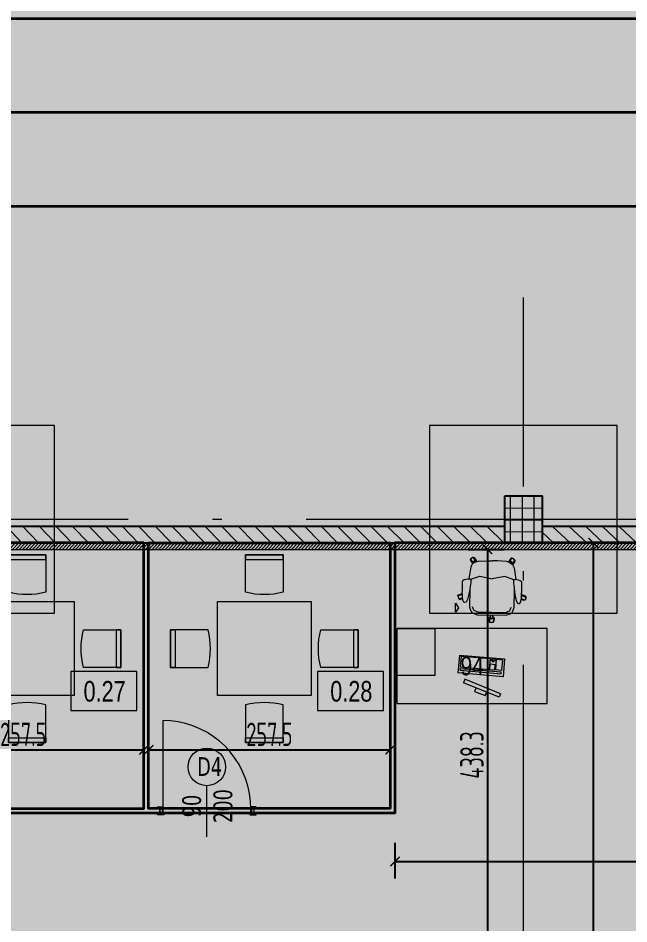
# Model space of a CAD drawing. Extents: x 6529560 to 6558080, y 5579316 to 5588131.
# Drawn here: x 6543841.91 to 6543848.42, y 5579611.47 to 5579621.12 of the extents above; entities that cross this region are included whole.
import ezdxf
from ezdxf.enums import TextEntityAlignment as Align

# ---------------------------------------------------------------- set-up
doc = ezdxf.new("R2010")
doc.units = 0
doc.header["$MEASUREMENT"] = 0
doc.header["$PDSIZE"] = -5
doc.linetypes.add('ACAD_ISO10W100', pattern=[18, 12, -3, 0, -3])
doc.linetypes.add('GR_SOLID', pattern=[0])
doc.layers.get('0').update_dxf_attribs({"color": 2, "linetype": 'CONTINUOUS', "lineweight": 5})
doc.layers.get('Defpoints').update_dxf_attribs({"linetype": 'CONTINUOUS'})
for name, color, linetype, lineweight in [('arch_drzwi i okna', 4, 'CONTINUOUS', 15), ('arch_drzwi i okna_znaczniki', 130, 'CONTINUOUS', 9), ('arch_fundamenty na rzucie', 3, 'CONTINUOUS', 15), ('arch_meble', 5, 'GR_SOLID', 13), ('arch_opisy', 20, 'CONTINUOUS', 13), ('arch_osie', 181, 'CONTINUOUS', 5), ('arch_powierzchnia', 6, 'CONTINUOUS', 35), ('arch_sciany dzialowe cienkie na hali', 52, 'CONTINUOUS', 15), ('arch_sciany dzilowe cienkie na hali', 42, 'CONTINUOUS', 15), ('arch_sciany murowane wewnetrzne', 20, 'CONTINUOUS', 25), ('arch_sciany wewnetrzne murowane wypelnienie', 20, 'CONTINUOUS', 15), ('arch_slupy wypelnienie', 9, 'CONTINUOUS', 13), ('arch_słupy', 8, 'CONTINUOUS', 25), ('arch_wymiary', 2, 'CONTINUOUS', 13), ('AUSSENMASSE_N3', 7, 'GR_SOLID', 18), ('Szatnia ver poz', 2, 'CONTINUOUS', 5)]:
    doc.layers.add(name, color=color, linetype=linetype, lineweight=lineweight)
doc.styles.add('ISO8', font='iso8.shx', dxfattribs={"width": 0.7})
doc.styles.add('ROMANS', font='romans.shx', dxfattribs={"width": 0.8})
doc.styles.get("Standard").update_dxf_attribs({"font": 'arial.ttf', "width": 0.75})
doc.styles.add('TABELKA', font='tahoma.ttf', dxfattribs={"width": 0.8})
doc.dimstyles.new('biura', dxfattribs={"dimtxt": 0.25, "dimasz": 0.1, "dimexe": 0.18, "dimexo": 0.0625, "dimgap": 0.04, "dimtad": 1, "dimdec": 1, "dimlfac": 100, "dimzin": 0, "dimdsep": 46, "dimtxsty": 'ISO8', "dimblk": 'ARCHTICK', "dimcen": 0.09, "dimadec": 0, "dimazin": 0, "dimtfac": 1, "dimtdec": 1, "dimtix": 1, "dimtofl": 0, "dimtmove": 0, "dimatfit": 3, "dimldrblk": 'ARCHTICK', "dimfxl": 0.2, "dimfxlon": 1, "dimtolj": 1, "dimtzin": 0, "dimarcsym": 0})
doc.dimstyles.new('D-GB-50', dxfattribs={"dimscale": 50, "dimtxt": 2.5, "dimasz": 2.5, "dimexe": 1, "dimexo": 2, "dimtad": 1, "dimdec": 0, "dimtxsty": 'ROMANS', "dimblk": 'OBLIQUE', "dimcen": 2.5, "dimdle": 1, "dimclrd": 256, "dimclre": 256, "dimclrt": 2, "dimadec": 0, "dimazin": 0, "dimtfac": 1, "dimtdec": 0, "dimtix": 1, "dimtmove": 2, "dimatfit": 3, "dimfxl": 1, "dimarcsym": 0})

# ---------------------------------------------------------------- blocks, each defined once
blk = doc.blocks.new('_ArchTick')
at = {"color": 0, "linetype": 'ByBlock', "const_width": 0.15}
blk.add_lwpolyline([(-0.5, -0.5), (0.5, 0.5)], dxfattribs=at)
blk = doc.blocks.new('*D307')
at = {"layer": 'arch_wymiary', "color": 0, "lineweight": -2, "transparency": 16777216}
for p, q in [((6543840.678899483, 5579613.52208185), (6543840.678899483, 5579613.142081852)), ((6543843.253903936, 5579613.52208185), (6543843.253903936, 5579613.142081852)), ((6543840.678899483, 5579613.322081851), (6543843.253903936, 5579613.322081851))]:
    blk.add_line(p, q, dxfattribs=at)
at = {"layer": 'Defpoints', "color": 0, "transparency": 16777216}
for p in [(6543840.678899483, 5579614.148111168), (6543843.253903936, 5579614.148103535), (6543843.253903936, 5579613.322081851)]:
    blk.add_point(p, dxfattribs=at)
at = {"layer": 'arch_wymiary', "color": 0, "lineweight": -2, "transparency": 16777216, "xscale": 0.1, "yscale": 0.1, "zscale": 0.1, "rotation": 180}
blk.add_blockref('_ArchTick', (6543840.678899483, 5579613.322081851), dxfattribs=at)
at = {"layer": 'arch_wymiary', "color": 0, "lineweight": -2, "transparency": 16777216, "xscale": 0.1, "yscale": 0.1, "zscale": 0.1}
blk.add_blockref('_ArchTick', (6543843.253903936, 5579613.322081851), dxfattribs=at)
at = {"layer": 'arch_wymiary', "color": 0, "transparency": 16777216, "insert": (6543841.96640171, 5579613.487081851), "char_height": 0.25, "attachment_point": 5, "style": 'ISO8'}
blk.add_mtext('\\A1;257.5', dxfattribs=at)
blk = doc.blocks.new('*D308')
at = {"layer": 'arch_wymiary', "color": 0, "lineweight": -2, "transparency": 16777216}
for p, q in [((6543843.303908028, 5579613.522079402), (6543843.303908028, 5579613.142079401)), ((6543845.878916572, 5579613.522079402), (6543845.878916572, 5579613.142079401)), ((6543843.303908028, 5579613.322079401), (6543845.878916572, 5579613.322079401))]:
    blk.add_line(p, q, dxfattribs=at)
at = {"layer": 'Defpoints', "color": 0, "transparency": 16777216}
for p in [(6543843.303908028, 5579614.993797291), (6543845.878916572, 5579614.993797303), (6543845.878916572, 5579613.322079401)]:
    blk.add_point(p, dxfattribs=at)
at = {"layer": 'arch_wymiary', "color": 0, "lineweight": -2, "transparency": 16777216, "xscale": 0.1, "yscale": 0.1, "zscale": 0.1, "rotation": 180}
blk.add_blockref('_ArchTick', (6543843.303908028, 5579613.322079401), dxfattribs=at)
at = {"layer": 'arch_wymiary', "color": 0, "lineweight": -2, "transparency": 16777216, "xscale": 0.1, "yscale": 0.1, "zscale": 0.1}
blk.add_blockref('_ArchTick', (6543845.878916572, 5579613.322079401), dxfattribs=at)
at = {"layer": 'arch_wymiary', "color": 0, "transparency": 16777216, "insert": (6543844.591412301, 5579613.487079401), "char_height": 0.25, "attachment_point": 5, "style": 'ISO8'}
blk.add_mtext('\\A1;257.5', dxfattribs=at)
blk = doc.blocks.new('*D311')
at = {"layer": 'arch_wymiary', "color": 0, "lineweight": -2, "transparency": 16777216}
for p, q in [((6543848.243421914, 5579615.527608423), (6543847.863421914, 5579615.527608423)), ((6543848.043421913, 5579615.527608423), (6543848.043421913, 5579604.297651766)), ((6543848.243421914, 5579604.297651766), (6543847.863421914, 5579604.297651766))]:
    blk.add_line(p, q, dxfattribs=at)
at = {"layer": 'Defpoints', "color": 0, "transparency": 16777216}
for p in [(6543852.645461437, 5579615.527608423), (6543848.043421913, 5579604.297651766), (6543852.645461437, 5579604.297651766)]:
    blk.add_point(p, dxfattribs=at)
at = {"layer": 'arch_wymiary', "color": 0, "lineweight": -2, "transparency": 16777216, "xscale": 0.1, "yscale": 0.1, "zscale": 0.1}
for p, rotation in [((6543848.043421913, 5579615.527608423), 90), ((6543848.043421913, 5579604.297651766), 270)]:
    blk.add_blockref('_ArchTick', p, dxfattribs=dict(at, rotation=rotation))
at = {"layer": 'arch_wymiary', "color": 0, "transparency": 16777216, "insert": (6543847.878421914, 5579609.912630094), "char_height": 0.25, "attachment_point": 5, "rotation": 90, "style": 'ISO8'}
blk.add_mtext('\\A1;1123.0', dxfattribs=at)
blk = doc.blocks.new('_OBLIQUE')
at = {"color": 0, "linetype": 'ByBlock', "lineweight": -2}
blk.add_line((-0.5, -0.5), (0.5, 0.5), dxfattribs=at)
blk = doc.blocks.new('Z$W@#5436')
at = {"layer": 'arch_meble'}
blk.add_lwpolyline([(0.4000000003725291, 0), (0, 0), (0, 0.4000000003725291, -0.1215863779987355), (0.4000000003725291, 0.4000000003725291)], format="xyb", close=True, dxfattribs=at)
blk.add_lwpolyline([(0, 0.0499999998137355), (0, 0), (0.4000000003725291, 0), (0.4000000003725291, 0.0499999998137355)], close=True, dxfattribs=at)
blk = doc.blocks.new('A$C4C900E1A')
at = {"elevation": -7.265390369227567}
blk.add_lwpolyline([(0.499900951050222, 1.499899844639003), (1.499900951050221, 1.499899844639003), (1.499900951050221, 0.4998998446390033), (0.499900951050222, 0.4998998446390033)], close=True, dxfattribs=at)
at = {"layer": 'arch_meble'}
for p, rotation in [((1.199900951236486, 1.999799967743456, -7.265390369227567), 180), ((1.999801074154675, 0.7998998444527388, -7.265390369227567), 89.99999999999999)]:
    blk.add_blockref('Z$W@#5436', p, dxfattribs=dict(at, rotation=rotation))
at = {"layer": 'arch_meble', "xscale": -1, "rotation": 270}
blk.add_blockref('Z$W@#5436', (8.279457688e-07, 0.7998998444527388, -7.265390369227567), dxfattribs=at)
at = {"layer": 'arch_meble', "xscale": -1}
blk.add_blockref('Z$W@#5436', (1.199900951236486, -2.784654498e-07, -7.265390369227567), dxfattribs=at)
blk = doc.blocks.new('biurko dostawka')
at = {"layer": 'arch_meble', "color": 0}
for p, q in [((6555863.256439447, 5577522.728014947, 7.302242487318267), (6555703.256470323, 5577522.728014947, 7.302242487318267)), ((6555703.256470323, 5577522.728014947, 7.302242487318267), (6555703.256470442, 5577442.728014946, 7.302242487318267)), ((6555753.107601405, 5577512.351674795, 7.302242487318267), (6555754.618423462, 5577516.055377961, 7.302242487318267)), ((6555754.618423462, 5577516.055377961, 7.302242487318267), (6555792.600824475, 5577500.561519265, 7.302242487318267)), ((6555863.256439447, 5577522.728014947, 7.302242487318267), (6555863.256439447, 5577442.728028178, 7.302242487318267)), ((6555753.107601405, 5577512.351674795, 7.302242487318267), (6555791.090002299, 5577496.8578161, 7.302242487318267)), ((6555768.050377608, 5577510.576187729, 7.302242487318267), (6555769.561199666, 5577514.279890776, 7.302242487318267)), ((6555780.679692626, 5577509.744412422, 7.302242487318267), (6555769.561199666, 5577514.279890776, 7.302242487318267)), ((6555779.168870449, 5577506.040709257, 7.302242487318267), (6555780.679692626, 5577509.744412422, 7.302242487318267)), ((6555791.090002299, 5577496.8578161, 7.302242487318267), (6555792.600824475, 5577500.561519265, 7.302242487318267)), ((6555748.804199457, 5577475.201965809, 7.302242487318267), (6555750.415761829, 5577494.183677197, 7.302242487318267)), ((6555750.415761829, 5577494.183677197, 7.302242487318267), (6555798.502763987, 5577490.101052642, 7.302242487318267)), ((6555751.140694499, 5577476.007193089, 7.302242487318267), (6555752.111227154, 5577487.438567638, 7.302242487318267)), ((6555752.111227154, 5577487.438567638, 7.302242487318267), (6555758.587926507, 5577486.88869071, 7.302242487318267)), ((6555752.412526011, 5577490.987400413, 7.302242487318267), (6555752.2543391, 5577489.124203323, 7.302242487318267)), ((6555796.096611977, 5577485.401959657, 7.302242487318267), (6555752.2543391, 5577489.124203323, 7.302242487318267)), ((6555796.254798889, 5577487.265156746, 7.302242487318267), (6555752.412526011, 5577490.987400413, 7.302242487318267)), ((6555757.617393851, 5577475.457316279, 7.302242487318267), (6555758.587926507, 5577486.88869071, 7.302242487318267)), ((6555759.086134314, 5577486.846392631, 7.302242487318267), (6555758.62318027, 5577481.393509865, 7.302242487318267)), ((6555764.566418409, 5577486.381112098, 7.302242487318267), (6555759.086134314, 5577486.846392631, 7.302242487318267)), ((6555796.254798889, 5577487.265156746, 7.302242487318267), (6555796.096611977, 5577485.401959657, 7.302242487318267)), ((6555796.891201615, 5577471.119341254, 7.302242487318267), (6555798.502763987, 5577490.101052642, 7.302242487318267)), ((6555758.62318027, 5577481.393509865, 7.302242487318267), (6555764.103464365, 5577480.928229332, 7.302242487318267)), ((6555760.362221479, 5577478.235071182, 7.302242487318267), (6555760.235326886, 5577476.740448117, 7.302242487318267)), ((6555761.856844425, 5577478.108176351, 7.302242487318267), (6555760.362221479, 5577478.235071182, 7.302242487318267)), ((6555761.729949832, 5577476.613553405, 7.302242487318267), (6555761.856844425, 5577478.108176351, 7.302242487318267)), ((6555764.094093323, 5577474.907439231, 7.302242487318267), (6555765.064625979, 5577486.338813781, 7.302242487318267)), ((6555764.566418409, 5577486.381112098, 7.302242487318267), (6555764.103464365, 5577480.928229332, 7.302242487318267)), ((6555795.953500152, 5577483.716323853, 7.302242487318267), (6555765.064625979, 5577486.338813781, 7.302242487318267)), ((6555794.982967377, 5577472.284949421, 7.302242487318267), (6555795.953500152, 5577483.716323853, 7.302242487318267)), ((6555796.891201615, 5577471.119341254, 7.302242487318267), (6555748.804199457, 5577475.201965809, 7.302242487318267)), ((6555757.617393851, 5577475.457316279, 7.302242487318267), (6555751.140694499, 5577476.007193089, 7.302242487318267)), ((6555758.115601539, 5577475.415018081, 7.302242487318267), (6555758.242496253, 5577476.909641027, 7.302242487318267)), ((6555763.595885754, 5577474.949737548, 7.302242487318267), (6555758.115601539, 5577475.415018081, 7.302242487318267)), ((6555760.235326886, 5577476.740448117, 7.302242487318267), (6555758.242496253, 5577476.909641027, 7.302242487318267)), ((6555763.722780347, 5577476.444360495, 7.302242487318267), (6555761.729949832, 5577476.613553405, 7.302242487318267)), ((6555763.595885754, 5577474.949737548, 7.302242487318267), (6555763.722780347, 5577476.444360495, 7.302242487318267)), ((6555794.982967377, 5577472.284949421, 7.302242487318267), (6555764.094093323, 5577474.907439231, 7.302242487318267)), ((6555703.256470442, 5577442.728014946, 7.302242487318267), (6555863.256439447, 5577442.728028178, 7.302242487318267)), ((6555760.018493534, 5577431.441066742, 7.302242487318267), (6555760.097313404, 5577435.440290094, 7.302242487318267)), ((6555760.733967185, 5577430.696823835, 7.302242487318267), (6555760.018493534, 5577431.441066742, 7.302242487318267)), ((6555760.097313404, 5577435.440290094, 7.302242487318267), (6555760.841556311, 5577436.155763627, 7.302242487318267)), ((6555760.731602669, 5577430.576847076, 7.302242487318267), (6555760.843980074, 5577436.278739691, 7.302242487318267)), ((6555760.731602669, 5577430.576847076, 7.302242487318267), (6555761.515450358, 5577430.561398386, 7.302242487318267)), ((6555760.843980074, 5577436.278739691, 7.302242487318267), (6555762.788203359, 5577436.240421295, 7.302242487318267)), ((6555761.472926974, 5577428.403817296, 7.302242487318267), (6555761.538800716, 5577431.746168256, 7.302242487318267)), ((6555761.538800716, 5577431.746168256, 7.302242487318267), (6555761.768364668, 5577432.330758214, 7.302242487318267)), ((6555761.768364668, 5577432.330758214, 7.302242487318267), (6555762.524120211, 5577432.513901471, 7.302242487318267)), ((6555762.524120211, 5577432.513901471, 7.302242487318267), (6555762.714684009, 5577432.510145784, 7.302242487318267)), ((6555762.905247807, 5577432.506389856, 7.302242487318267), (6555762.714684009, 5577432.510145784, 7.302242487318267)), ((6555764.732426524, 5577436.202103018, 7.302242487318267), (6555762.788203359, 5577436.240421295, 7.302242487318267)), ((6555763.653200268, 5577432.293610216, 7.302242487318267), (6555762.905247807, 5577432.506389856, 7.302242487318267)), ((6555763.859551668, 5577431.700428962, 7.302242487318267), (6555763.653200268, 5577432.293610216, 7.302242487318267)), ((6555763.793677925, 5577428.358078003, 7.302242487318267), (6555763.859551668, 5577431.700428962, 7.302242487318267)), ((6555764.620049119, 5577430.500210286, 7.302242487318267), (6555763.83620131, 5577430.515658975, 7.302242487318267)), ((6555764.620049119, 5577430.500210286, 7.302242487318267), (6555764.732426524, 5577436.202103018, 7.302242487318267)), ((6555764.622413635, 5577430.620187044, 7.302242487318267), (6555765.366656542, 5577431.335660697, 7.302242487318267)), ((6555765.445476533, 5577435.334884047, 7.302242487318267), (6555764.73000288, 5577436.079126835, 7.302242487318267)), ((6555765.366656542, 5577431.335660697, 7.302242487318267), (6555765.445476533, 5577435.334884047, 7.302242487318267)), ((6555738.406062841, 5577401.538263321, 7.302242487318267), (6555738.788750886, 5577420.955362558, 7.302242487318267)), ((6555739.902613043, 5577424.236050844, 7.302242487318267), (6555738.788750886, 5577420.955362558, 7.302242487318267)), ((6555740.690106392, 5577425.572792888, 7.302242487318267), (6555739.902613043, 5577424.236050844, 7.302242487318267)), ((6555741.622958779, 5577426.469585181, 7.302242487318267), (6555740.690106392, 5577425.572792888, 7.302242487318267)), ((6555742.636512637, 5577422.982747196, 7.302242487318267), (6555741.621616244, 5577419.993545532, 7.302242487318267)), ((6555742.886647582, 5577427.151816725, 7.302242487318267), (6555741.622958779, 5577426.469585181, 7.302242487318267)), ((6555743.059391499, 5577423.700569153, 7.302242487318267), (6555742.636512637, 5577422.982747196, 7.302242487318267)), ((6555747.288681507, 5577428.683371902, 7.302242487318267), (6555742.886647582, 5577427.151816725, 7.302242487318267)), ((6555743.402648211, 5577424.030557036, 7.302242487318267), (6555743.059391499, 5577423.700569153, 7.302242487318267)), ((6555744.09654963, 5577424.405175686, 7.302242487318267), (6555743.402648211, 5577424.030557036, 7.302242487318267)), ((6555747.765568971, 5577425.681700588, 7.302242487318267), (6555744.09654963, 5577424.405175686, 7.302242487318267)), ((6555777.977923274, 5577428.078523277, 7.302242487318267), (6555747.288681507, 5577428.683371902, 7.302242487318267)), ((6555777.383133412, 5577425.097973466, 7.302242487318267), (6555747.765568971, 5577425.681700588, 7.302242487318267)), ((6555780.999005317, 5577423.677871943, 7.302242487318267), (6555777.383133412, 5577425.097973466, 7.302242487318267)), ((6555782.316191912, 5577426.374706983, 7.302242487318267), (6555777.977923274, 5577428.078523277, 7.302242487318267)), ((6555781.677607058, 5577423.276202798, 7.302242487318267), (6555780.999005317, 5577423.677871943, 7.302242487318267)), ((6555782.007594943, 5577422.932946086, 7.302242487318267), (6555781.677607058, 5577423.276202798, 7.302242487318267)), ((6555782.401861549, 5577422.199019194, 7.302242487318267), (6555782.007594943, 5577422.932946086, 7.302242487318267)), ((6555783.552017808, 5577425.643213033, 7.302242487318267), (6555782.316191912, 5577426.374706983, 7.302242487318267)), ((6555783.298188329, 5577419.172149658, 7.302242487318267), (6555782.401861549, 5577422.199019194, 7.302242487318267)), ((6555784.448810101, 5577424.710360646, 7.302242487318267), (6555783.552017808, 5577425.643213033, 7.302242487318267)), ((6555785.183021188, 5577423.343627692, 7.302242487318267), (6555784.448810101, 5577424.710360646, 7.302242487318267)), ((6555786.166751623, 5577420.021598221, 7.302242487318267), (6555785.183021188, 5577423.343627692, 7.302242487318267)), ((6555785.784063697, 5577400.604499102, 7.302242487318267), (6555786.166751623, 5577420.021598221, 7.302242487318267)), ((6555797.960509419, 5577420.72796905, 7.302242487318267), (6555800.979925633, 5577425.518016219, 7.302242487318267)), ((6555800.979925752, 5577415.937922, 7.302242487318267), (6555797.960509419, 5577420.72796905, 7.302242487318267)), ((6555800.979925633, 5577425.518016219, 7.302242487318267), (6555800.979925752, 5577415.937922, 7.302242487318267)), ((6555725.773177146, 5577409.33157742, 7.302242487318267), (6555726.9195652, 5577412.638629913, 7.302242487318267)), ((6555726.9195652, 5577412.638629913, 7.302242487318267), (6555730.998227836, 5577411.224113226, 7.302242487318267)), ((6555726.998399258, 5577412.611289501, 7.302242487318267), (6555727.978583336, 5577413.085848808, 7.302242487318267)), ((6555727.978583336, 5577413.085848808, 7.302242487318267), (6555731.131872534, 5577411.992144942, 7.302242487318267)), ((6555730.891361593, 5577410.609971881, 7.302242487318267), (6555730.585049391, 5577406.740256428, 7.302242487318267)), ((6555731.438417077, 5577413.753802537, 7.302242487318267), (6555730.891361593, 5577410.609971881, 7.302242487318267)), ((6555732.385558248, 5577415.984572172, 7.302242487318267), (6555731.438417077, 5577413.753802537, 7.302242487318267)), ((6555733.582317233, 5577416.26504445, 7.302242487318267), (6555732.385558248, 5577415.984572172, 7.302242487318267)), ((6555735.019454598, 5577415.699615955, 7.302242487318267), (6555733.582317233, 5577416.26504445, 7.302242487318267)), ((6555736.258674502, 5577412.856645107, 7.302242487318267), (6555735.019454598, 5577415.699615955, 7.302242487318267)), ((6555737.356762051, 5577408.435148835, 7.302242487318267), (6555736.258674502, 5577412.856645107, 7.302242487318267)), ((6555787.104302764, 5577407.454683781, 7.302242487318267), (6555788.375755072, 5577411.829479337, 7.302242487318267)), ((6555788.375755072, 5577411.829479337, 7.302242487318267), (6555789.726032138, 5577414.621414185, 7.302242487318267)), ((6555789.726032138, 5577414.621414185, 7.302242487318267), (6555791.184332609, 5577415.129777074, 7.302242487318267)), ((6555791.184332609, 5577415.129777074, 7.302242487318267), (6555792.369111061, 5577414.802367449, 7.302242487318267)), ((6555792.369111061, 5577414.802367449, 7.302242487318267), (6555793.227619171, 5577412.536010504, 7.302242487318267)), ((6555793.227619171, 5577412.536010504, 7.302242487318267), (6555793.650375366, 5577409.373065949, 7.302242487318267)), ((6555796.658447266, 5577411.732249974, 7.302242487318267), (6555793.464512229, 5577410.763642431, 7.302242487318267)), ((6555797.69902134, 5577411.243650675, 7.302242487318267), (6555793.567790866, 5577409.990941048, 7.302242487318267)), ((6555797.619171142, 5577411.219437719, 7.302242487318267), (6555796.658447266, 5577411.732249974, 7.302242487318267)), ((6555798.71421349, 5577407.893995881, 7.302242487318267), (6555797.69902134, 5577411.243650675, 7.302242487318267)), ((6555730.654754162, 5577407.638057231, 7.302242487318267), (6555725.773177146, 5577409.33157742, 7.302242487318267)), ((6555725.888512492, 5577409.291565181, 7.302242487318267), (6555726.339186191, 5577408.362236022, 7.302242487318267)), ((6555726.339186191, 5577408.362236022, 7.302242487318267), (6555730.119092106, 5577407.051498532, 7.302242487318267)), ((6555730.119092106, 5577407.051498532, 7.302242487318267), (6555730.629270195, 5577407.298906922, 7.302242487318267)), ((6555730.433173417, 5577402.434413076, 7.302242487318267), (6555730.275328636, 5577393.765840291, 7.302242487318267)), ((6555730.585049391, 5577406.740256428, 7.302242487318267), (6555730.433173417, 5577402.434413076, 7.302242487318267)), ((6555738.110734105, 5577403.960423112, 7.302242487318267), (6555737.356762051, 5577408.435148835, 7.302242487318267)), ((6555738.706557631, 5577399.073733568, 7.302242487318267), (6555738.110734105, 5577403.960423112, 7.302242487318267)), ((6555785.386694074, 5577398.153723359, 7.302242487318267), (6555786.174601674, 5577403.013141155, 7.302242487318267)), ((6555786.174601674, 5577403.013141155, 7.302242487318267), (6555787.104302764, 5577407.454683781, 7.302242487318267)), ((6555793.786071896, 5577401.18580234, 7.302242487318267), (6555793.602232098, 5577392.517741919, 7.302242487318267)), ((6555793.650375366, 5577409.373065949, 7.302242487318267), (6555793.803974032, 5577405.49428606, 7.302242487318267)), ((6555793.769698858, 5577406.394136191, 7.302242487318267), (6555798.71421349, 5577407.893995881, 7.302242487318267)), ((6555794.281833172, 5577405.786926747, 7.302242487318267), (6555793.781799793, 5577406.054245233, 7.302242487318267)), ((6555793.803974032, 5577405.49428606, 7.302242487318267), (6555793.786071896, 5577401.18580234, 7.302242487318267)), ((6555798.110449791, 5577406.947709322, 7.302242487318267), (6555794.281833172, 5577405.786926747, 7.302242487318267)), ((6555798.597391128, 5577407.858559131, 7.302242487318267), (6555798.110449791, 5577406.947709322, 7.302242487318267)), ((6555730.275328636, 5577393.765840291, 7.302242487318267), (6555730.711929083, 5577392.777045131, 7.302242487318267)), ((6555730.711929083, 5577392.777045131, 7.302242487318267), (6555732.057831287, 5577391.845343113, 7.302242487318267)), ((6555732.057831287, 5577391.845343113, 7.302242487318267), (6555733.81440866, 5577391.19760406, 7.302242487318267)), ((6555733.81440866, 5577391.19760406, 7.302242487318267), (6555735.722765446, 5577390.790920973, 7.302242487318267)), ((6555735.722765446, 5577390.790920973, 7.302242487318267), (6555737.195685983, 5577390.670873761, 7.302242487318267)), ((6555738.498210788, 5577378.14977634, 7.302242487318267), (6555736.737079382, 5577390.708251477, 7.302242487318267)), ((6555737.195685983, 5577390.670873761, 7.302242487318267), (6555737.853594303, 5577391.014976501, 7.302242487318267)), ((6555737.853594303, 5577391.014976501, 7.302242487318267), (6555738.827469468, 5577391.049793123, 7.302242487318267)), ((6555739.073944807, 5577394.67464006, 7.302242487318267), (6555738.706557631, 5577399.073733568, 7.302242487318267)), ((6555738.827469468, 5577391.049793123, 7.302242487318267), (6555738.958510398, 5577391.00370729, 7.302242487318267)), ((6555738.958510398, 5577391.00370729, 7.302242487318267), (6555739.191788554, 5577391.21464622, 7.302242487318267)), ((6555738.958510398, 5577391.00370729, 7.302242487318267), (6555748.466040969, 5577387.48217237, 7.302242487318267)), ((6555739.191788554, 5577391.21464622, 7.302242487318267), (6555739.073944807, 5577394.67464006, 7.302242487318267)), ((6555784.592173457, 5577390.319858312, 7.302242487318267), (6555784.846257449, 5577393.772521973, 7.302242487318267)), ((6555784.816959024, 5577390.099891544, 7.302242487318267), (6555784.592173457, 5577390.319858312, 7.302242487318267)), ((6555784.846257449, 5577393.772521973, 7.302242487318267), (6555785.386694074, 5577398.153723359, 7.302242487318267)), ((6555791.745441556, 5577390.668971061, 7.302242487318267), (6555789.964705944, 5577390.090948224, 7.302242487318267)), ((6555793.127009749, 5577391.546917676, 7.302242487318267), (6555791.745441556, 5577390.668971061, 7.302242487318267)), ((6555793.602232098, 5577392.517741919, 7.302242487318267), (6555793.127009749, 5577391.546917676, 7.302242487318267)), ((6555748.466040969, 5577387.48217237, 7.302242487318267), (6555761.814898968, 5577389.931609035, 7.302242487318267)), ((6555775.178055167, 5577386.955710291, 7.302242487318267), (6555761.936076999, 5577389.929220677, 7.302242487318267)), ((6555784.816959024, 5577390.099891544, 7.302242487318267), (6555775.178055167, 5577386.955710291, 7.302242487318267)), ((6555784.770426273, 5577377.237805724, 7.302242487318267), (6555787.025023222, 5577389.717135668, 7.302242487318267)), ((6555784.949714064, 5577390.140778184, 7.302242487318267), (6555784.816959024, 5577390.099891544, 7.302242487318267)), ((6555785.921461106, 5577390.067615747, 7.302242487318267), (6555784.949714064, 5577390.140778184, 7.302242487318267)), ((6555786.565299988, 5577389.697857142, 7.302242487318267), (6555785.921461106, 5577390.067615747, 7.302242487318267)), ((6555788.041806817, 5577389.759774566, 7.302242487318267), (6555786.565299988, 5577389.697857142, 7.302242487318267)), ((6555789.964705944, 5577390.090948224, 7.302242487318267), (6555788.041806817, 5577389.759774566, 7.302242487318267)), ((6555737.674343944, 5577370.907604456, 7.302242487318267), (6555740.08865273, 5577374.096649767, 7.302242487318267)), ((6555737.822491527, 5577369.828072906, 7.302242487318267), (6555737.674343944, 5577370.907604456, 7.302242487318267)), ((6555737.772797704, 5577369.762442112, 7.302242487318267), (6555740.934341192, 5577373.937894225, 7.302242487318267)), ((6555739.783485174, 5577375.156869054, 7.302242487318267), (6555738.498210788, 5577378.14977634, 7.302242487318267)), ((6555739.980832696, 5577374.943483472, 7.302242487318267), (6555739.783485174, 5577375.156869054, 7.302242487318267)), ((6555740.150515795, 5577374.799567341, 7.302242487318267), (6555739.980832696, 5577374.943483472, 7.302242487318267)), ((6555740.08865273, 5577374.096649767, 7.302242487318267), (6555740.608832478, 5577374.168152332, 7.302242487318267)), ((6555740.380776048, 5577374.709012389, 7.302242487318267), (6555740.150515795, 5577374.799567341, 7.302242487318267)), ((6555740.686546087, 5577373.983846426, 7.302242487318267), (6555740.380776048, 5577374.709012389, 7.302242487318267)), ((6555744.132690787, 5577372.363455295, 7.302242487318267), (6555740.563714623, 5577367.65003705, 7.302242487318267)), ((6555741.362830281, 5577373.858433365, 7.302242487318267), (6555740.686546087, 5577373.983846426, 7.302242487318267)), ((6555740.941405534, 5577372.299497366, 7.302242487318267), (6555741.696661115, 5577373.596405029, 7.302242487318267)), ((6555740.941405534, 5577372.299497366, 7.302242487318267), (6555741.417349816, 5577371.682999253, 7.302242487318267)), ((6555742.655464292, 5577372.843827605, 7.302242487318267), (6555741.362830281, 5577373.858433365, 7.302242487318267)), ((6555741.417349816, 5577371.682999253, 7.302242487318267), (6555742.136652232, 5577371.386767864, 7.302242487318267)), ((6555741.660645605, 5577367.88946855, 7.302242487318267), (6555744.074559212, 5577371.081359626, 7.302242487318267)), ((6555742.136652232, 5577371.386767864, 7.302242487318267), (6555742.665408254, 5577371.724414348, 7.302242487318267)), ((6555742.655464292, 5577372.843827605, 7.302242487318267), (6555746.623806595, 5577371.553380847, 7.302242487318267)), ((6555742.665408254, 5577371.724414348, 7.302242487318267), (6555743.342632889, 5577372.619158388, 7.302242487318267)), ((6555744.074559212, 5577371.081359626, 7.302242487318267), (6555743.933106541, 5577372.099871516, 7.302242487318267)), ((6555746.623806595, 5577371.553380847, 7.302242487318267), (6555756.411144852, 5577370.814378022, 7.302242487318267)), ((6555776.391227364, 5577370.966700197, 7.302242487318267), (6555766.582371234, 5577370.613915086, 7.302242487318267)), ((6555780.407334566, 5577372.099782825, 7.302242487318267), (6555776.391227364, 5577370.966700197, 7.302242487318267)), ((6555778.91232741, 5577371.677989602, 7.302242487318267), (6555782.292812466, 5577366.827605843, 7.302242487318267)), ((6555778.919896364, 5577370.394599319, 7.302242487318267), (6555779.101370931, 5577371.406746626, 7.302242487318267)), ((6555780.353290916, 5577370.981630564, 7.302242487318267), (6555779.711847186, 5577371.902364135, 7.302242487318267)), ((6555780.868332147, 5577370.623412251, 7.302242487318267), (6555780.353290916, 5577370.981630564, 7.302242487318267)), ((6555780.407334566, 5577372.099782825, 7.302242487318267), (6555781.738942504, 5577373.062667966, 7.302242487318267)), ((6555781.598748326, 5577370.89107132, 7.302242487318267), (6555780.868332147, 5577370.623412251, 7.302242487318267)), ((6555782.098614454, 5577371.488337517, 7.302242487318267), (6555781.395046473, 5577372.813996911, 7.302242487318267)), ((6555782.098614454, 5577371.488337517, 7.302242487318267), (6555781.598748326, 5577370.89107132, 7.302242487318267)), ((6555781.738942504, 5577373.062667966, 7.302242487318267), (6555782.419643163, 5577373.161336423, 7.302242487318267)), ((6555785.164795756, 5577368.828402042, 7.302242487318267), (6555782.170229792, 5577373.125183702, 7.302242487318267)), ((6555782.419643163, 5577373.161336423, 7.302242487318267), (6555782.753748893, 5577373.873891234, 7.302242487318267)), ((6555783.021516918, 5577373.250493884, 7.302242487318267), (6555782.504558444, 5577373.342437148, 7.302242487318267)), ((6555782.753748893, 5577373.873891234, 7.302242487318267), (6555782.987398505, 5577373.955303073, 7.302242487318267)), ((6555782.987398505, 5577373.955303073, 7.302242487318267), (6555783.162620545, 5577374.092421531, 7.302242487318267)), ((6555785.308295012, 5577369.968795776, 7.302242487318267), (6555783.021516918, 5577373.250493884, 7.302242487318267)), ((6555783.162620545, 5577374.092421531, 7.302242487318267), (6555783.368222594, 5577374.29786539, 7.302242487318267)), ((6555783.368222594, 5577374.29786539, 7.302242487318267), (6555784.770426273, 5577377.237805724, 7.302242487318267)), ((6555740.563714623, 5577367.65003705, 7.302242487318267), (6555737.772797704, 5577369.762442112, 7.302242487318267)), ((6555741.090930104, 5577367.810474396, 7.302242487318267), (6555741.660645605, 5577367.88946855, 7.302242487318267)), ((6555756.411144852, 5577370.814378022, 7.302242487318267), (6555761.495963454, 5577370.673824906, 7.302242487318267)), ((6555766.582371234, 5577370.613915086, 7.302242487318267), (6555761.495963454, 5577370.673824906, 7.302242487318267)), ((6555781.206167459, 5577367.11007297, 7.302242487318267), (6555778.919896364, 5577370.394599319, 7.302242487318267)), ((6555781.7723279, 5577367.008692146, 7.302242487318267), (6555781.206167459, 5577367.11007297, 7.302242487318267)), ((6555782.292812466, 5577366.827605843, 7.302242487318267), (6555785.164795756, 5577368.828402042, 7.302242487318267)), ((6555785.117726445, 5577368.895939827, 7.302242487318267), (6555785.308295012, 5577369.968795776, 7.302242487318267))]:
    blk.add_line(p, q, dxfattribs=at)
at = {"layer": 'arch_meble', "color": 0, "extrusion": (0, 0, -1)}
blk.add_line((6555746.256476282, 5577522.728052497, 7.302242487317471), (6555704.256476283, 5577522.728015184, 7.302242487317471), dxfattribs=at)
at = {"layer": 'arch_meble', "color": 0, "elevation": 7.302242487318267}
blk.add_lwpolyline([(6555863.256439447, 5577442.728028178), (6555823.256439447, 5577442.728028058), (6555823.256439447, 5577492.728028058), (6555863.256439447, 5577492.728028058)], close=True, dxfattribs=at)
blk = doc.blocks.new('*D1126')
at = {"layer": 'Defpoints', "color": 0, "transparency": 16777216}
for p in [(6543845.928916582, 5579612.647725177), (6543837.953914313, 5579611.122650913), (6543845.928916582, 5579611.074845577)]:
    blk.add_point(p, dxfattribs=at)
at = {"layer": 'Szatnia ver poz', "color": 0, "lineweight": -2, "transparency": 16777216}
for p, q in [((6543845.928916582, 5579611.274845576), (6543845.928916582, 5579610.894845577)), ((6543837.953914313, 5579611.074845577), (6543837.953914313, 5579610.894845577)), ((6543837.953914313, 5579611.074845577), (6543845.928916582, 5579611.074845577))]:
    blk.add_line(p, q, dxfattribs=at)
at = {"layer": 'Szatnia ver poz', "color": 0, "lineweight": -2, "transparency": 16777216, "xscale": 0.1, "yscale": 0.1, "zscale": 0.1, "rotation": 180}
blk.add_blockref('_ArchTick', (6543837.953914313, 5579611.074845577), dxfattribs=at)
at = {"layer": 'Szatnia ver poz', "color": 0, "lineweight": -2, "transparency": 16777216, "xscale": 0.1, "yscale": 0.1, "zscale": 0.1}
blk.add_blockref('_ArchTick', (6543845.928916582, 5579611.074845577), dxfattribs=at)
at = {"layer": 'Szatnia ver poz', "color": 0, "transparency": 16777216, "insert": (6543841.941415447, 5579611.239845577), "char_height": 0.25, "attachment_point": 5, "style": 'ISO8'}
blk.add_mtext('\\A1;797.5', dxfattribs=at)
blk = doc.blocks.new('*D1127')
at = {"layer": 'Defpoints', "color": 0, "transparency": 16777216}
for p in [(6543853.529697043, 5579614.777690086), (6543845.928916582, 5579612.64774077), (6543853.529697043, 5579612.13174941)]:
    blk.add_point(p, dxfattribs=at)
at = {"layer": 'Szatnia ver poz', "color": 0, "lineweight": -2, "transparency": 16777216}
for p, q in [((6543845.928916582, 5579612.331749409), (6543845.928916582, 5579611.951749409)), ((6543853.529697043, 5579612.331749409), (6543853.529697043, 5579611.951749409)), ((6543845.928916582, 5579612.13174941), (6543853.529697043, 5579612.13174941))]:
    blk.add_line(p, q, dxfattribs=at)
at = {"layer": 'Szatnia ver poz', "color": 0, "lineweight": -2, "transparency": 16777216, "xscale": 0.1, "yscale": 0.1, "zscale": 0.1, "rotation": 180}
blk.add_blockref('_ArchTick', (6543845.928916582, 5579612.13174941), dxfattribs=at)
at = {"layer": 'Szatnia ver poz', "color": 0, "lineweight": -2, "transparency": 16777216, "xscale": 0.1, "yscale": 0.1, "zscale": 0.1}
blk.add_blockref('_ArchTick', (6543853.529697043, 5579612.13174941), dxfattribs=at)
at = {"layer": 'Szatnia ver poz', "color": 0, "transparency": 16777216, "insert": (6543849.729306812, 5579612.296749409), "char_height": 0.25, "attachment_point": 5, "style": 'ISO8'}
blk.add_mtext('\\A1;760.1', dxfattribs=at)
blk = doc.blocks.new('*D1128')
at = {"layer": 'Defpoints', "color": 0, "transparency": 16777216}
for p in [(6543845.928920769, 5579615.457608425), (6543837.953914318, 5579611.074845578), (6543846.914595751, 5579611.074845578)]:
    blk.add_point(p, dxfattribs=at)
at = {"layer": 'Szatnia ver poz', "color": 0, "lineweight": -2, "transparency": 16777216}
for p, q in [((6543846.71459575, 5579615.457608425), (6543847.094595751, 5579615.457608425)), ((6543846.914595751, 5579615.457608425), (6543846.914595751, 5579611.074845578)), ((6543846.71459575, 5579611.074845578), (6543847.094595751, 5579611.074845578))]:
    blk.add_line(p, q, dxfattribs=at)
at = {"layer": 'Szatnia ver poz', "color": 0, "lineweight": -2, "transparency": 16777216, "xscale": 0.1, "yscale": 0.1, "zscale": 0.1}
for p, rotation in [((6543846.914595751, 5579615.457608425), 90), ((6543846.914595751, 5579611.074845578), 270)]:
    blk.add_blockref('_ArchTick', p, dxfattribs=dict(at, rotation=rotation))
at = {"layer": 'Szatnia ver poz', "color": 0, "transparency": 16777216, "insert": (6543846.74959575, 5579613.266226999), "char_height": 0.25, "attachment_point": 5, "rotation": 90, "style": 'ISO8'}
blk.add_mtext('\\A1;438.3', dxfattribs=at)

msp = doc.modelspace()

# ---------------------------------------------------------------- hatches: boundary and pattern name
at = {"layer": 'arch_sciany dzilowe cienkie na hali'}
h = msp.add_hatch(dxfattribs=at)
h.set_pattern_fill('ANSI31', color=256, scale=0.2)
h.set_pattern_definition([(45, (0, 0), (-0.0176776695296637, 0.0176776695296637), [])])
h.paths.add_polyline_path([(6543747.863815606, 5579615.5276819), (6543747.863815606, 5579615.4576819), (6543749.190153713, 5579615.457467736), (6543749.189959978, 5579615.5276819)])
h.paths.add_polyline_path([(6543749.439646533, 5579615.457504504), (6543768.919691821, 5579615.457504504), (6543768.919691821, 5579615.527646658), (6543749.439646533, 5579615.527646658)])
h.paths.add_polyline_path([(6543778.08356249, 5579615.527608423), (6543778.224815875, 5579615.527608423), (6543778.224815875, 5579615.457608423), (6543778.08356249, 5579615.457608423)])
h.paths.add_polyline_path([(6543776.093562491, 5579615.527608423), (6543775.4997632, 5579615.527608423), (6543775.4997632, 5579615.457608423), (6543776.093562491, 5579615.457608423)])
h.paths.add_polyline_path([(6543780.641373032, 5579615.457608424), (6543783.03058719, 5579615.457608424), (6543783.03058719, 5579615.527644002), (6543780.641373032, 5579615.527644002)])
h.paths.add_polyline_path([(6543793.902263352, 5579615.527643155), (6543799.641101672, 5579615.527643155), (6543799.641101672, 5579615.457608423), (6543793.902263352, 5579615.457608423)])
h.paths.add_polyline_path([(6543790.880594216, 5579615.457608423), (6543793.777183376, 5579615.457608423), (6543793.777183376, 5579615.527608423), (6543790.880594216, 5579615.527608423)])
h.paths.add_polyline_path([(6543817.179667773, 5579615.527641677), (6543818.55466702, 5579615.527641677), (6543818.55466702, 5579615.457608423), (6543817.179667773, 5579615.457608423)])
h.paths.add_polyline_path([(6543813.724693166, 5579615.457608423), (6543817.054667, 5579615.457608423), (6543817.054667, 5579615.527608423), (6543813.724693166, 5579615.527608423)])
h.paths.add_polyline_path([(6543808.599693171, 5579615.527608423), (6543813.599693167, 5579615.527608423), (6543813.599693167, 5579615.457608423), (6543808.599693171, 5579615.457608423)])
h.paths.add_polyline_path([(6543805.205199365, 5579615.457608423), (6543808.474693172, 5579615.457608423), (6543808.474693172, 5579615.527608423), (6543805.205199365, 5579615.527608423)])
h.paths.add_polyline_path([(6543804.865562292, 5579615.527608429), (6543805.099693193, 5579615.527608429), (6543805.099693193, 5579615.457608423), (6543804.865562292, 5579615.457608423)])
h.paths.add_polyline_path([(6543803.815562292, 5579615.527642674), (6543803.699683141, 5579615.527642674), (6543803.699683141, 5579615.457608423), (6543803.815562292, 5579615.457608423)])
h.paths.add_polyline_path([(6543799.766101673, 5579615.457608423), (6543803.574683138, 5579615.457608423), (6543803.574683138, 5579615.527642674), (6543799.766101673, 5579615.527642674)])
h.paths.add_polyline_path([(6543834.410360995, 5579615.457608423), (6543837.22890073, 5579615.457608423), (6543837.22890073, 5579615.527608423), (6543834.410360995, 5579615.527608423)])
h.paths.add_polyline_path([(6543831.340830799, 5579615.457608423), (6543834.159866853, 5579615.457608423), (6543834.159866853, 5579615.527638687), (6543831.340830799, 5579615.527638687)])
h.paths.add_polyline_path([(6543840.678908606, 5579615.457608423), (6543853.529699313, 5579615.457608423), (6543853.529697043, 5579615.477648036), (6543852.999693335, 5579615.477648036), (6543852.999693335, 5579615.527608423), (6543840.678908606, 5579615.527608423)])
at = {"layer": 'arch_sciany wewnetrzne murowane wypelnienie'}
h = msp.add_hatch(dxfattribs=at)
h.set_pattern_fill('ANSI31', color=256, angle=90)
h.set_pattern_definition([(135, (0, 0), (-0.0883883476483185, -0.0883883476483184), [])])
h.paths.add_polyline_path([(6543751.099789988, 5579615.7026819), (6543751.099789988, 5579615.5276819), (6543745.599693336, 5579615.5276819), (6543745.599693336, 5579615.7026819)])
h.paths.add_polyline_path([(6543757.499693165, 5579615.7026819), (6543763.099763205, 5579615.7026819), (6543763.099763205, 5579615.527646658), (6543757.499693165, 5579615.527646658)])
h.paths.add_polyline_path([(6543768.919691821, 5579615.527646657), (6543769.099691821, 5579615.527646658), (6543769.099691821, 5579614.040922536), (6543768.919691821, 5579614.040922535)])
h.paths.add_polyline_path([(6543768.919691821, 5579612.100922534), (6543769.099691821, 5579612.100922534), (6543769.099691821, 5579604.227647968), (6543768.919691821, 5579604.227647969)])
h.paths.add_polyline_path([(6543769.499693164, 5579615.7026819), (6543772.900344158, 5579615.702700183), (6543772.900344158, 5579615.527663614), (6543769.499693164, 5579615.527645331)])
h.paths.add_polyline_path([(6543775.319763201, 5579614.040922536), (6543775.4997632, 5579614.040922536), (6543775.4997632, 5579615.527645331), (6543775.319763201, 5579615.527645331)])
h.paths.add_polyline_path([(6543774.840337508, 5579615.702553182), (6543775.099781099, 5579615.702553182), (6543775.099781099, 5579615.527642704), (6543774.840337508, 5579615.527642704)])
h.paths.add_polyline_path([(6543775.319763201, 5579604.627644454), (6543775.4997632, 5579604.627644453), (6543775.4997632, 5579612.100922534), (6543775.319763201, 5579612.100922535)])
h.paths.add_polyline_path([(6543778.058562491, 5579615.707660994), (6543781.099693163, 5579615.707681909), (6543781.099693163, 5579615.527645331), (6543778.058562491, 5579615.527624418)])
h.paths.add_polyline_path([(6543781.499693162, 5579615.702681908), (6543787.099787761, 5579615.7026819), (6543787.099787761, 5579615.527643994), (6543781.499693162, 5579615.527644002)])
h.paths.add_polyline_path([(6543799.099787762, 5579615.702688601), (6543793.499693164, 5579615.702681916), (6543793.499693164, 5579615.527642674), (6543799.099787762, 5579615.527649359)])
h.paths.add_polyline_path([(6543805.499693164, 5579615.702681917), (6543811.099787757, 5579615.7026819), (6543811.099787757, 5579615.527641323), (6543805.499693164, 5579615.527641339)])
h.paths.add_polyline_path([(6543804.840562292, 5579615.527642674), (6543805.099693162, 5579615.527642674), (6543805.099693162, 5579615.702681913), (6543804.840562292, 5579615.702681913)])
h.paths.add_polyline_path([(6543817.499693167, 5579615.52764001), (6543823.099787765, 5579615.527712819), (6543823.099787765, 5579615.702754731), (6543817.499693167, 5579615.702681922)])
h.paths.add_polyline_path([(6543818.73466702, 5579615.52764001), (6543818.73466702, 5579612.857738927), (6543823.644345144, 5579612.857740471), (6543823.644345835, 5579612.677739635), (6543818.554667001, 5579612.677739767), (6543818.555647493, 5579615.527639677)])
h.paths.add_polyline_path([(6543824.924344814, 5579612.857740471), (6543824.924345037, 5579612.677739224), (6543825.255011938, 5579612.677740175), (6543825.255011938, 5579615.52764001), (6543825.075011938, 5579615.52764001), (6543825.075011938, 5579612.857740471)])
h.paths.add_polyline_path([(6543824.924345037, 5579615.702681921), (6543829.099693168, 5579615.702681921), (6543829.099693168, 5579615.52764001), (6543824.924345037, 5579615.52764001)])
h.paths.add_polyline_path([(6543829.499693167, 5579615.702681924), (6543835.099763202, 5579615.702681924), (6543835.099763202, 5579615.527638687), (6543829.499693167, 5579615.527638687)])
h.paths.add_polyline_path([(6543847.099787764, 5579615.702681929), (6543841.499692935, 5579615.702681929), (6543841.499692935, 5579615.527638687), (6543847.099787764, 5579615.527638687)])
h.paths.add_polyline_path([(6543751.499763239, 5579615.702497475), (6543757.099641868, 5579615.702497475), (6543757.099641868, 5579615.527641583), (6543751.499763239, 5579615.527641583)])
h.paths.add_polyline_path([(6543763.499787764, 5579615.702640971), (6543769.099683138, 5579615.702640971), (6543769.099683138, 5579615.527646658), (6543763.499787764, 5579615.527646658)])
h.paths.add_polyline_path([(6543775.4997632, 5579615.527608423), (6543776.118562491, 5579615.527608423), (6543776.118562491, 5579615.702642708), (6543775.4997632, 5579615.702642708)])
h.paths.add_polyline_path([(6543787.499763198, 5579615.527608423), (6543793.099717722, 5579615.527608423), (6543793.099717722, 5579615.7026819), (6543787.499763198, 5579615.7026819)])
h.paths.add_polyline_path([(6543799.499763202, 5579615.527608429), (6543803.840562292, 5579615.527608429), (6543803.840562292, 5579615.702681913), (6543799.499763202, 5579615.702681913)])
h.paths.add_polyline_path([(6543811.499763202, 5579615.527675202), (6543817.099717728, 5579615.527675202), (6543817.099717728, 5579615.7026819), (6543811.499763202, 5579615.7026819)])
h.paths.add_polyline_path([(6543823.644345144, 5579615.7026819), (6543823.499763196, 5579615.7026819), (6543823.499763196, 5579615.527608423), (6543823.644345144, 5579615.527608423)])
h.paths.add_polyline_path([(6543835.499763202, 5579615.527608423), (6543841.099717496, 5579615.527608423), (6543841.099717496, 5579615.7026819), (6543835.499763202, 5579615.7026819)])
h.paths.add_polyline_path([(6543847.499763203, 5579615.527608423), (6543852.999693335, 5579615.527608423), (6543852.999693335, 5579615.7026819), (6543847.499763203, 5579615.7026819)])
h.paths.add_polyline_path([(6543769.49969182, 5579604.22764546), (6543775.099691922, 5579604.227644455), (6543775.099691922, 5579604.407644454), (6543769.49969182, 5579604.407644454)])
at = {"layer": 'arch_slupy wypelnienie'}
h = msp.add_hatch(dxfattribs=at)
h.set_pattern_fill('ANSI37', color=256, angle=225)
h.set_pattern_definition([(270, (313.6633304804564, 299.4006752911955), (0.125, 0), []), (0, (313.6633304804564, 299.4006752911955), (0, 0.125), [])])
h.paths.add_polyline_path([(6543847.099814366, 5579616.02764935), (6543847.499814364, 5579616.027608421), (6543847.499763203, 5579615.527608423), (6543847.099763203, 5579615.527649358)])

# ---------------------------------------------------------------- linework, layer by layer
for p, q in [((6543843.423999346, 5579612.697740053), (6543843.423999318, 5579612.647743458)), ((6543844.423999347, 5579612.697740053), (6543844.423999318, 5579612.647743864))]:
    msp.add_line(p, q)
at = {"layer": 'arch_drzwi i okna'}
for points in [[(6543841.798990805, 5579612.697747259), (6543841.798990656, 5579612.647737421), (6543843.423999318, 5579612.647743458), (6543843.423999346, 5579612.697740053), (6543843.303908038, 5579612.697740052), (6543843.303908025, 5579615.457638687), (6543843.253908026, 5579615.457641237), (6543843.253899637, 5579612.697733108)], [(6543844.423999348, 5579612.697732434), (6543844.423999201, 5579612.647729638), (6543845.928916582, 5579612.647725177), (6543845.928916582, 5579615.457638687), (6543845.87891657, 5579615.457638687), (6543845.878916583, 5579612.697725326)]]:
    msp.add_lwpolyline(points, close=True, dxfattribs=at)
at = {"layer": 'arch_drzwi i okna', "extrusion": (0, 0, -1)}
for points in [[(-6543844.393999346, 5579612.694240053), (-6543844.390422362, 5579612.776166451), (-6543844.379718635, 5579612.857469339), (-6543844.361969623, 5579612.937529955), (-6543844.337310409, 5579613.015738987), (-6543844.305928667, 5579613.091501219), (-6543844.268063225, 5579613.164240052), (-6543844.224002269, 5579613.233401903), (-6543844.174081124, 5579613.298460405), (-6543844.118679722, 5579613.358920426), (-6543844.058219699, 5579613.414321829), (-6543843.993161196, 5579613.464242973), (-6543843.923999347, 5579613.508303932), (-6543843.851260512, 5579613.546169372), (-6543843.775498281, 5579613.577551116), (-6543843.69728925, 5579613.60221033), (-6543843.617228634, 5579613.61995934), (-6543843.535925745, 5579613.630663069), (-6543843.453999346, 5579613.634240053), (-6543843.453999346, 5579612.654240053), (-6543844.393999346, 5579612.654240053), (-6543844.393999346, 5579612.694240053), (-6543843.453999346, 5579612.694240053)], [(-6543844.448999347, 5579612.697740053), (-6543844.448999347, 5579612.715740053), (-6543844.398999347, 5579612.715740053), (-6543844.398999347, 5579612.653240054), (-6543844.383999346, 5579612.653240054), (-6543844.383999318, 5579612.627743863), (-6543844.448999317, 5579612.627743863), (-6543844.448999317, 5579612.647743864)]]:
    msp.add_lwpolyline(points, dxfattribs=at)
at = {"layer": 'arch_drzwi i okna'}
msp.add_lwpolyline([(6543843.398999347, 5579612.697740053), (6543843.398999347, 5579612.715740053), (6543843.448999346, 5579612.715740053), (6543843.448999346, 5579612.653240054), (6543843.463999348, 5579612.653240054), (6543843.463999317, 5579612.627743457), (6543843.398999317, 5579612.627743457), (6543843.398999317, 5579612.647743458)], dxfattribs=at)
at = {"layer": 'arch_drzwi i okna_znaczniki'}
msp.add_line((6543843.923999347, 5579612.395941932), (6543843.923999347, 5579612.939661201), dxfattribs=at)
msp.add_circle((6543843.923999347, 5579613.139661201, -0.0368542717086307), 0.2, dxfattribs=at)
at = {"layer": 'arch_fundamenty na rzucie', "extrusion": (4.9483997e-09, 8.021447e-10, 1)}
for points in [[(6543842.299068117, 5579616.777526639), (6543840.299068123, 5579616.777731257), (6543840.298863498, 5579614.777731272), (6543842.298863486, 5579614.777526651)], [(6543848.299138422, 5579616.777526645), (6543846.299138428, 5579616.777731263), (6543846.298933803, 5579614.777731278), (6543848.298933791, 5579614.777526656)]]:
    msp.add_lwpolyline(points, close=True, dxfattribs=at)
at = {"layer": 'arch_opisy'}
for points in [[(6543842.47444268, 5579613.74119454), (6543843.178325509, 5579613.74119454), (6543843.178325509, 5579614.154605049), (6543842.47444268, 5579614.154605049)], [(6543845.104399458, 5579613.74119454), (6543845.808282287, 5579613.74119454), (6543845.808282287, 5579614.154605049), (6543845.104399458, 5579614.154605049)]]:
    msp.add_lwpolyline(points, close=True, dxfattribs=at)
at = {"layer": 'arch_osie', "linetype": 'ACAD_ISO10W100', "ltscale": 0.3, "extrusion": (-4.9483178e-09, -8.026501e-10, 1)}
for points in [[(6543847.299690934, 5579599.625784862), (6543847.299693778, 5579618.13960072)], [(6543740.484085524, 5579615.777647986), (6543858.104664413, 5579615.777649278)]]:
    msp.add_lwpolyline(points, dxfattribs=at)
at = {"layer": 'arch_powierzchnia'}
for points in [[(6543740.739702823, 5579621.115133819), (6543857.859691394, 5579621.115133819), (6543857.859691394, 5579599.967649211), (6543740.739702823, 5579599.967649211)], [(6543741.739702823, 5579620.11513382), (6543856.859691393, 5579620.11513382), (6543856.859691393, 5579600.967649211), (6543741.739702823, 5579600.967649211)], [(6543742.739702822, 5579619.115133819), (6543855.859691393, 5579619.115133819), (6543855.859691393, 5579601.967649211), (6543742.739702822, 5579601.967649211)], [(6543840.678908606, 5579612.697747836), (6543843.253903832, 5579612.697747599), (6543843.253903832, 5579615.527641), (6543840.678908606, 5579615.527641237)], [(6543843.303908031, 5579615.527646049), (6543845.878916576, 5579615.527638686), (6543845.878916576, 5579612.697725326), (6543843.303908031, 5579612.697732689)]]:
    msp.add_lwpolyline(points, close=True, dxfattribs=at)
msp.add_lwpolyline([(6543841.499691591, 5579604.297651766), (6543847.099691923, 5579604.297651768), (6543847.099691923, 5579604.627635651), (6543847.499691923, 5579604.627664443), (6543847.499691923, 5579604.297651768), (6543853.199693335, 5579604.297651768), (6543853.199693335, 5579604.62764813), (6543853.529697043, 5579604.62764813), (6543853.530437252, 5579609.952648225), (6543853.199693395, 5579609.952648225), (6543853.199693395, 5579610.352648225), (6543853.530277516, 5579610.352648225), (6543853.529697043, 5579615.477648036), (6543852.999693335, 5579615.477648036), (6543852.999693335, 5579615.527608423), (6543845.92892098, 5579615.527623094), (6543845.928912183, 5579612.64774077), (6543840.678908602, 5579612.647740743)], dxfattribs=at)
at = {"layer": 'arch_sciany dzialowe cienkie na hali'}
msp.add_lwpolyline([(6543840.678908606, 5579615.457608423), (6543853.529699313, 5579615.457608423), (6543853.529697043, 5579615.477648036), (6543852.999693335, 5579615.477648036), (6543852.999693335, 5579615.527608423), (6543840.678908606, 5579615.527608423)], close=True, dxfattribs=at)
at = {"layer": 'arch_sciany murowane wewnetrzne'}
for points in [[(6543847.099787764, 5579615.702681929), (6543841.499692935, 5579615.702681929), (6543841.499692935, 5579615.527638687), (6543847.099787764, 5579615.527638687)], [(6543847.499763203, 5579615.527608423), (6543852.999693335, 5579615.527608423), (6543852.999693335, 5579615.7026819), (6543847.499763203, 5579615.7026819)]]:
    msp.add_lwpolyline(points, close=True, dxfattribs=at)
at = {"layer": 'arch_słupy'}
msp.add_lwpolyline([(6543847.099814366, 5579616.02764935), (6543847.499814364, 5579616.027608421), (6543847.499763203, 5579615.527608423), (6543847.099763203, 5579615.527649358), (6543847.099814366, 5579616.02764935)], dxfattribs=at)

# ---------------------------------------------------------------- block references
at = {"layer": 'arch_meble'}
for p in [(6543841.008399073, 5579613.400267487, 7.302248340568063), (6543843.537975251, 5579613.400267487, 7.302248340568063)]:
    msp.add_blockref('A$C4C900E1A', p, dxfattribs=at)
at = {"layer": 'arch_meble', "color": 7, "xscale": 0.00999925254474, "yscale": 0.00999925254474, "zscale": 0.00999925254474, "rotation": 180.0000004482312}
msp.add_blockref('biurko dostawka', (6609399.685014699, 5635384.873704758, 7.219064436728376), dxfattribs=at)

# ---------------------------------------------------------------- texts
at = {"color": 1, "width": 0.8}
msp.add_text('94', height=0.2, dxfattribs=at).set_placement((6543846.753041127, 5579614.214830533), align=Align.MIDDLE_CENTER)
at = {"layer": 'arch_drzwi i okna_znaczniki', "insert": (6543843.820476365, 5579613.243408007, -6.957247169678904), "char_height": 0.2, "width": 0.354261597984987, "attachment_point": 1, "style": 'TABELKA'}
msp.add_mtext('D4', dxfattribs=at)
at = {"layer": 'arch_drzwi i okna_znaczniki', "insert": (6543843.661393396, 5579612.542449535, 14.64134985759471), "char_height": 0.2, "attachment_point": 1, "rotation": 90, "style": 'TABELKA'}
msp.add_mtext_dynamic_manual_height_columns(' 90\\P200', width=2.624355469830334, gutter_width=1.82756919413805, heights=[0], dxfattribs=at)
at = {"layer": 'AUSSENMASSE_N3', "color": 7, "width": 0.75}
for s, p in [('0.27', (6543842.609948915, 5579613.835528412, 0.0368577932013867)), ('0.28', (6543845.239905692, 5579613.835528412, 0.0368577932013867))]:
    msp.add_text(s, height=0.22, dxfattribs=at).set_placement(p)

# ---------------------------------------------------------------- dimensions: what is measured, and where the dimension line sits
at = {"layer": 'arch_wymiary'}
dim = msp.add_linear_dim(base=(6543848.043421913, 5579604.297651766), p1=(6543852.645461437, 5579615.527608423, -7.339101191487656), p2=(6543852.645461437, 5579604.297651766, 8.356679206e-07), angle=90, dimstyle='biura', dxfattribs=at)
dim.commit()
dim.dimension.update_dxf_attribs({"geometry": '*D311', "text_midpoint": (6543847.878421914, 5579609.912630094)})
for base, p1, p2, picture, middle in [((6543845.878916572, 5579613.322079401), (6543843.303908028, 5579614.993797291, -0.0368542209975402), (6543845.878916572, 5579614.993797303, -0.036854271716356), '*D308', (6543844.591412301, 5579613.487079401)), ((6543843.253903936, 5579613.322081851), (6543840.678899483, 5579614.148111168, 7.302248340568063), (6543843.253903936, 5579614.148103535, -0.0368542209975402), '*D307', (6543841.96640171, 5579613.487081851))]:
    dim = msp.add_linear_dim(base=base, p1=p1, p2=p2, dimstyle='biura', dxfattribs=at)
    dim.commit()
    dim.dimension.update_dxf_attribs({"geometry": picture, "text_midpoint": middle})
at = {"layer": 'Szatnia ver poz'}
dim = msp.add_linear_dim(base=(6543846.914595751, 5579611.074845578), p1=(6543845.928920766, 5579615.457608423), p2=(6543837.953914313, 5579611.074845577), angle=90, dimstyle='biura', override={"dimarcsym": 2}, dxfattribs=at)
dim.commit()
dim.dimension.update_dxf_attribs({"geometry": '*D1128', "text_midpoint": (6543846.74959575, 5579613.266226999)})
for base, p1, p2, picture, middle in [((6543853.529697043, 5579612.13174941), (6543845.928916582, 5579612.64774077), (6543853.529697043, 5579614.777690086), '*D1127', (6543849.729306812, 5579612.296749409)), ((6543845.928916582, 5579611.074845577), (6543837.953914313, 5579611.122650913), (6543845.928916582, 5579612.647725177), '*D1126', (6543841.941415447, 5579611.239845577))]:
    dim = msp.add_linear_dim(base=base, p1=p1, p2=p2, dimstyle='biura', override={"dimarcsym": 2}, dxfattribs=at)
    dim.commit()
    dim.dimension.update_dxf_attribs({"geometry": picture, "text_midpoint": middle})

# ---------------------------------------------------------------- leaders
at = {"color": 1}
for points in [[(6543807.932818373, 5579535.059473499, -14.42582530227222), (6543808.77015815, 5579536.559850283, -14.42582530227222), (6543816.345050599, 5579536.559850283, -14.42582530227222)], [(6543788.858376611, 5579497.696539732, -27.82502043707615), (6543789.695716388, 5579499.196916517, -27.82502043707615), (6543797.270608837, 5579499.196916517, -27.82502043707615)]]:
    msp.add_leader(points, dimstyle='D-GB-50', override={"dimclrd": 0}, dxfattribs=at)

doc.saveas('drawing.dxf')
